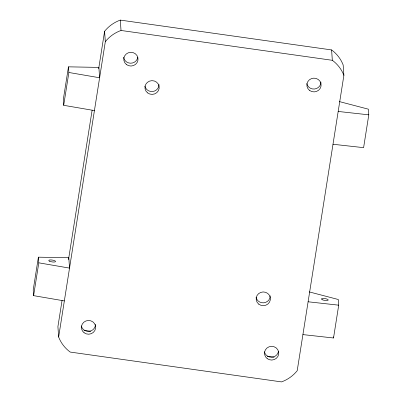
<?xml version="1.0" encoding="UTF-8"?>
<svg xmlns="http://www.w3.org/2000/svg" width="402" height="402" viewBox="0 0 402 402"><rect width="100%" height="100%" fill="white"/><g stroke="black" fill="none" stroke-linecap="round" stroke-linejoin="round"><path stroke-width="0.6" d="M38.396 257.174L38.793 262.828L69.531 268.104L68.807 257.737L38.396 257.174L33.21 289.993L33.607 295.646L64.345 300.917M68.476 66.838L68.873 72.491L99.611 77.767L98.887 67.4L68.476 66.838L63.29 99.656L63.687 105.309L94.425 110.58M33.607 295.646L38.793 262.828M63.687 105.309L68.873 72.491M62.074 300.344L57.913 326.65L58.642 337.017A35.17 33.823 -4 0 0 70.199 352.067L281.5 381.9A35.17 33.823 -4 0 0 297.209 370.699L343.886 75.35L343.162 64.983A35.17 33.823 -4 0 0 331.605 49.933L120.298 20.1A35.17 33.823 -4 0 0 104.59 31.301L98.691 68.636M68.511 259.591L92.133 110.138M58.642 337.017L105.319 41.667L104.59 31.301M302.917 334.6L333.524 337.987L338.71 305.173L338.313 299.515L309.198 291.892M339.278 101.56L368.393 109.183L368.79 114.836L363.604 147.65L332.997 144.263M338.182 111.449L368.79 114.836M308.103 301.781L338.71 305.173M105.319 41.667A35.17 33.823 -4 0 1 121.022 30.467L332.328 60.3A35.17 33.823 -4 0 1 343.886 75.35M83.978 330.328L90.812 331.293M267.315 356.212L274.154 357.182M331.605 49.933L332.328 60.3M333.444 336.856L333.524 337.987M120.298 20.1L121.022 30.467M95.465 324.319A7.135 6.864 -4 0 1 89.123 331.338A7.135 6.864 -4 0 1 81.335 325.906M320.932 81.993A7.135 6.864 -4 0 1 314.59 89.013A7.135 6.864 -4 0 1 306.801 83.576M270.214 295.782A7.135 6.864 -4 0 1 263.868 302.801A7.135 6.864 -4 0 1 256.084 297.369M278.47 351.363A7.135 6.864 -4 0 1 271.586 357.232A7.135 6.864 -4 0 1 264.421 351.755M159.011 84.495A7.135 6.864 -4 0 1 152.665 91.515A7.135 6.864 -4 0 1 144.881 86.078M137.77 57.34A7.135 6.864 -4 0 1 130.57 63.209A7.135 6.864 -4 0 1 123.62 57.139M258.818 304.193A7.135 6.864 -4 0 0 270.33 299.807A7.135 6.864 -4 0 0 260.677 292.43A7.135 6.864 -4 0 0 258.818 304.193M309.54 90.405A7.135 6.864 -4 0 0 321.052 86.013A7.135 6.864 -4 0 0 311.399 78.636A7.135 6.864 -4 0 0 309.54 90.405M267.159 358.579A7.135 6.864 -4 0 0 278.671 354.192A7.135 6.864 -4 0 0 269.018 346.815A7.135 6.864 -4 0 0 267.159 358.579M147.619 92.907A7.135 6.864 -4 0 0 159.132 88.515A7.135 6.864 -4 0 0 149.479 81.139A7.135 6.864 -4 0 0 147.619 92.907M84.073 332.73A7.135 6.864 -4 0 0 95.586 328.344A7.135 6.864 -4 0 0 85.933 320.967A7.135 6.864 -4 0 0 84.073 332.73M126.454 64.556A7.135 6.864 -4 0 0 137.966 60.164A7.135 6.864 -4 0 0 128.313 52.788A7.135 6.864 -4 0 0 126.454 64.556M49.798 261.31A3.447 0.925 9 0 0 55.471 261.692A3.447 0.925 9 0 0 51.215 259.948A3.447 0.925 9 0 0 49.798 261.31M322.449 299.802A3.447 0.925 9 0 0 328.122 300.188A3.447 0.925 9 0 0 323.866 298.445A3.447 0.925 9 0 0 322.449 299.802"/></g></svg>
